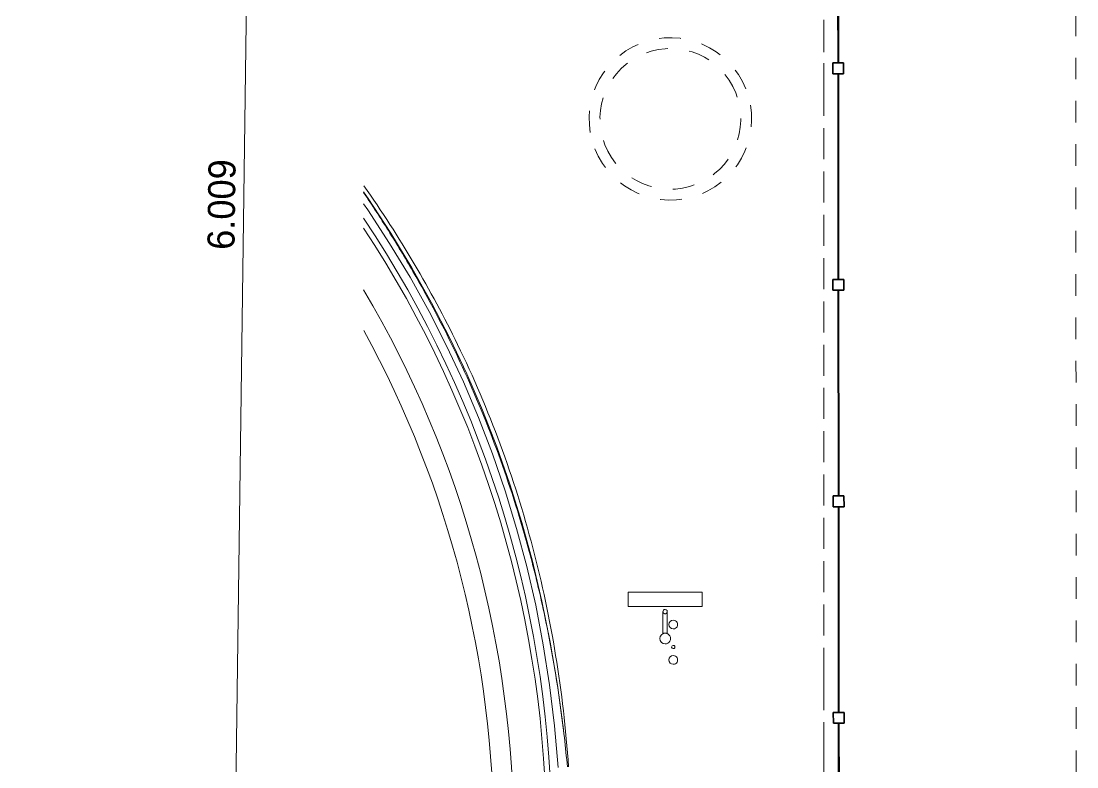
# Model space of a CAD drawing. Header units: metres. Extents: x 0.7 to 94.6, y -58.8 to 13.6.
# Drawn here: x 0.693 to 5.566, y -50.507 to -47.062 of the extents above; entities that cross this region are included whole.
import ezdxf

# ---------------------------------------------------------------- set-up
doc = ezdxf.new("R2010")
doc.units = ezdxf.units.M
doc.linetypes.add('Hidden', pattern=[0.007144, 0.004763, -0.002381])
for name, color, linetype, lineweight in [('A-ANNO-DIMS', 7, 'Continuous', 9), ('A-ANNO-DIMS-50', 7, 'Continuous', 9), ('A-GLAZ-CWMG', 7, 'Continuous', 18), ('A-MASS', 7, 'Continuous', 18), ('C-TOPO', 7, 'Continuous', 18), ('P-SANR-FIXT', 7, 'Continuous', 18)]:
    doc.layers.add(name, color=color, linetype=linetype, lineweight=lineweight)
doc.styles.add('Century Gothic', font='GOTHIC.TTF', dxfattribs={"height": 0.125})
doc.dimstyles.new('C_G_2_5mm', dxfattribs={"dimscale": 0.3048, "dimtxt": 0.130521, "dimasz": 0.246063, "dimexe": 0.492126, "dimexo": 0.328084, "dimgap": 0.016404, "dimtad": 1, "dimdec": 3, "dimrnd": 0.001, "dimzin": 0, "dimdsep": 46, "dimtxsty": 'Century Gothic', "dimblk1": 'OBLIQUE', "dimblk2": 'OBLIQUE', "dimsah": 1, "dimcen": 0.09, "dimdle": 0.492126, "dimazin": 2, "dimtfac": 1, "dimtdec": 4, "dimtix": 1, "dimtmove": 0, "dimatfit": 3, "dimfxl": 1, "dimtvp": 1, "dimtolj": 1, "dimtzin": 0, "dimarcsym": 2})

# ---------------------------------------------------------------- blocks, each defined once
blk = doc.blocks.new('M_Camara Circular - D_750 mm-361375-PLANTA TERRAZAS EXISTENTE -Actualización - Zona 02-NAUX01')
at = {"layer": 'P-SANR-FIXT', "color": 254, "linetype": 'Hidden', "true_color": 0xcccccc}
for radius, start, end in [(0.375, 360, 180), (0.325, 360, 180), (0.375, 180, 360), (0.325, 180, 360)]:
    blk.add_arc((0, 0), radius, start, end, dxfattribs=at)
blk = doc.blocks.new('YADRAN_LASQUEMAS_ARQ_MO_000_SITIO_rvt-1-PLANTA TERRAZAS EXISTENTE -Actualización - Zona 02-NAUX01')
at = {"layer": 'C-TOPO', "color": 254, "linetype": 'Hidden', "true_color": 0xcccccc}
for p, q in [((5.5656, -56.5313), (5.5555, -37.2364)), ((4.3969, -45.3054), (4.397, -47.357)), ((4.397, -47.357), (4.3969, -45.3054)), ((4.397, -47.357), (4.3971, -50.1003)), ((4.3971, -50.1003), (4.397, -47.357)), ((4.3971, -50.1003), (4.3971, -50.4454)), ((4.3971, -50.4454), (4.3971, -50.1003)), ((4.3971, -50.4454), (4.3972, -53.716)), ((4.3972, -53.716), (4.3971, -50.4454))]:
    blk.add_line(p, q, dxfattribs=at)
at = {"layer": 'P-SANR-FIXT', "color": 254, "linetype": 'Hidden', "lineweight": 18, "true_color": 0xcccccc, "rotation": 21.59000000000035}
blk.add_blockref('M_Camara Circular - D_750 mm-361375-PLANTA TERRAZAS EXISTENTE -Actualización - Zona 02-NAUX01', (3.6894, -47.5139), dxfattribs=at)
blk = doc.blocks.new('M_Estanque-Terraza - M_Estanque-Terraza-V1-PLANTA TERRAZAS EXISTENTE -Actualización - Zona 02-NAUX01')
at = {"layer": 'P-SANR-FIXT'}
for radius, start, end in [(5.1516, 252.9865, 320.5213), (5.1266, 253.4245, 320.1012), (4.9755, 256.173, 317.3525), (4.8832, 258.0448, 315.4452)]:
    blk.add_arc((0, 0), radius, start, end, dxfattribs=at)
blk = doc.blocks.new('Circular Mullion - 5mm-V2-PLANTA TERRAZAS EXISTENTE -Actualización - Zona 02-NAUX01')
at = {"layer": 'A-GLAZ-CWMG'}
for p, q in [((4.4682, -55.3058), (4.469, -56.2558)), ((4.4715, -56.2558), (4.4707, -55.3058)), ((4.4707, -55.3058), (4.4715, -56.2558)), ((4.474, -56.2558), (4.4732, -55.3058))]:
    blk.add_line(p, q, dxfattribs=at)
blk = doc.blocks.new('Circular Mullion - 5mm-2145302-PLANTA TERRAZAS EXISTENTE -Actualización - Zona 02-NAUX01')
at = {"layer": 'A-GLAZ-CWMG'}
for p, q in [((4.4609, -46.4971), (4.4615, -47.2558)), ((4.464, -47.2558), (4.4634, -46.4971)), ((4.4634, -46.4971), (4.464, -47.2558)), ((4.4665, -47.2558), (4.4659, -46.4971))]:
    blk.add_line(p, q, dxfattribs=at)
blk = doc.blocks.new('Rectangular Mullion - 50 x 50 mm-2127250-PLANTA TERRAZAS EXISTENTE -Actualización - Zona 02-NAUX01')
at = {"layer": 'A-GLAZ-CWMG', "lineweight": 35}
for p, q in [((-0.025, 0.025), (0.025, 0.025)), ((-0.025, -0.025), (-0.025, 0.025)), ((0.025, 0.025), (0.025, -0.025)), ((0.025, -0.025), (-0.025, -0.025))]:
    blk.add_line(p, q, dxfattribs=at)
blk = doc.blocks.new('M_Tuberia Control-01 - M_Tuberia Control-01-2159111-PLANTA TERRAZAS EXISTENTE -Actualización - Zona 02-NAUX01')
at = {"layer": 'P-SANR-FIXT'}
for p, q in [((0.1475, 0.1709), (0.2138, 0.1709)), ((0.1475, 0.1709), (0.1475, -0.1709)), ((0.2138, -0.1709), (0.2138, 0.1709)), ((0.1244, 0.01), (0.0229, 0.01)), ((0.0229, -0.01), (0.1244, -0.01)), ((0.2138, -0.1709), (0.1475, -0.1709))]:
    blk.add_line(p, q, dxfattribs=at)
for centre, radius, start, end in [((0, 0), 0.025, 360, 180), ((0, 0), 0.025, 180, 360), ((0.1244, 0), 0.01, 360, 180), ((0.1244, 0), 0.01, 180, 360), ((-0.099, -0.0375), 0.02, 0, 180), ((-0.099, -0.0375), 0.02, 180, 360), ((-0.0394, -0.0375), 0.0075, 0, 180), ((-0.0394, -0.0375), 0.0075, 180, 360), ((0.0646, -0.0375), 0.02, 360, 180), ((0.0646, -0.0375), 0.02, 180, 360)]:
    blk.add_arc(centre, radius, start, end, dxfattribs=at)
for points, knots in [([(0.025, 0), (0.025, 0.0008), (0.0249, 0.0023), (0.0245, 0.0051), (0.0239, 0.0073), (0.0234, 0.0088), (0.0232, 0.0094), (0.023, 0.0097), (0.0229, 0.0099), (0.0229, 0.01), (0.0229, 0.01)], [0, 0, 0, 0, 0.142857, 0.285714, 0.571429, 0.678571, 0.785714, 0.839286, 0.892857, 1, 1, 1, 1]), ([(0.1144, 0), (0.1144, 0.0005), (0.1144, 0.0011), (0.1146, 0.002), (0.1147, 0.0027), (0.1149, 0.0033), (0.1151, 0.0039), (0.1154, 0.0045), (0.1157, 0.005), (0.116, 0.0055), (0.1164, 0.006), (0.1167, 0.0065), (0.1171, 0.0069), (0.1175, 0.0073), (0.118, 0.0078), (0.1186, 0.0082), (0.1192, 0.0086), (0.1198, 0.0089), (0.1209, 0.0094), (0.1224, 0.0099), (0.1237, 0.01), (0.1244, 0.01)], [0, 0, 0, 0, 0.071429, 0.107143, 0.142857, 0.178571, 0.214286, 0.25, 0.285714, 0.321429, 0.357143, 0.392857, 0.428571, 0.464286, 0.5, 0.571429, 0.607143, 0.642857, 0.714286, 0.857143, 1, 1, 1, 1]), ([(0.1244, -0.01), (0.1237, -0.01), (0.1224, -0.0099), (0.1209, -0.0094), (0.1198, -0.0089), (0.1192, -0.0086), (0.1188, -0.0083), (0.1183, -0.008), (0.1179, -0.0076), (0.1175, -0.0073), (0.1171, -0.0069), (0.1167, -0.0065), (0.1164, -0.006), (0.116, -0.0055), (0.1157, -0.005), (0.1154, -0.0045), (0.1151, -0.0039), (0.1149, -0.0033), (0.1147, -0.0027), (0.1146, -0.002), (0.1144, -0.0011), (0.1144, -0.0005), (0.1144, 0)], [0, 0, 0, 0, 0.142857, 0.285714, 0.357143, 0.392857, 0.428571, 0.464286, 0.5, 0.535714, 0.571429, 0.607143, 0.642857, 0.678571, 0.714286, 0.75, 0.785714, 0.821429, 0.857143, 0.892857, 0.928571, 1, 1, 1, 1]), ([(0.0229, -0.01), (0.0229, -0.01), (0.023, -0.0098), (0.0234, -0.0088), (0.0242, -0.0067), (0.0248, -0.0034), (0.025, -0.0012), (0.025, 0)], [0, 0, 0, 0, 0.142857, 0.285714, 0.571429, 0.785714, 1, 1, 1, 1])]:
    blk.add_open_spline(points, degree=3, knots=knots, dxfattribs=at)
blk = doc.blocks.new('DIMBLOCK2-PLANTA TERRAZAS EXISTENTE -Actualización - Zona 02-NAUX01')
at = {"layer": 'A-ANNO-DIMS-50', "lineweight": 35}
for p, q in [((1.7603, -44.8971), (1.7233, -44.8591)), ((1.7603, -44.8971), (1.7973, -44.9351)), ((1.6804, -50.9059), (1.6434, -50.8679)), ((1.6804, -50.9059), (1.7174, -50.9439))]:
    blk.add_line(p, q, dxfattribs=at)
at = {"layer": 'A-ANNO-DIMS-50'}
for p, q in [((1.7603, -44.8971), (1.6103, -44.8951)), ((1.7603, -44.8971), (1.6804, -50.9059)), ((1.7603, -44.8971), (3.548, -44.9209)), ((1.6804, -50.9059), (1.5305, -50.9039)), ((1.6804, -50.9059), (3.548, -50.9308))]:
    blk.add_line(p, q, dxfattribs=at)
at = {"layer": 'A-ANNO-DIMS-50', "color": 0, "insert": (1.5523, -48.1179), "char_height": 0.125, "width": 0.52457, "attachment_point": 1, "rotation": 89.2383, "line_spacing_factor": 0.984502, "style": 'Century Gothic'}
blk.add_mtext('6.009', dxfattribs=at)
blk = doc.blocks.new('_Oblique')
at = {"color": 0, "linetype": 'ByBlock', "lineweight": -2}
blk.add_line((-0.5, -0.5), (0.5, 0.5), dxfattribs=at)

msp = doc.modelspace()

# ---------------------------------------------------------------- linework, layer by layer
at = {"layer": 'A-MASS', "color": 253, "true_color": 0xaaaaaa, "flags": 128}
for points in [[(3.1974, -50.3494), (3.1682, -50.1304), (3.1349, -49.9314), (3.0966, -49.7414), (3.0528, -49.5573), (3.0035, -49.3777), (2.9486, -49.2018), (2.888, -49.0291), (2.8216, -48.8592), (2.7493, -48.6919), (2.6711, -48.5268), (2.5868, -48.3637), (2.4961, -48.2022), (2.3987, -48.0417), (2.2941, -47.8813), (2.2732, -47.8514)], [(3.1714, -50.5104), (3.1546, -50.3179), (3.1316, -50.1289), (3.1026, -49.9433), (3.0676, -49.761), (3.0267, -49.5818), (2.9799, -49.4055), (2.9272, -49.2322), (2.8687, -49.0616), (2.8043, -48.8936), (2.734, -48.7281), (2.6579, -48.565), (2.5757, -48.4041), (2.4876, -48.2455), (2.3933, -48.0891), (2.2929, -47.9346), (2.2732, -47.9064)]]:
    msp.add_lwpolyline(points, dxfattribs=at)
at = {"layer": 'A-MASS', "color": 253, "true_color": 0xaaaaaa}
for points, knots in [([(3.2196, -50.5074), (3.195, -50.1581), (3.085, -49.4836), (2.7563, -48.5942), (2.4403, -48.0588), (2.2745, -47.8227)], [0, 0, 0, 0, 0.3076923, 0.6153846, 0.8741328, 0.8741328, 0.8741328, 0.8741328]), ([(3.2141, -50.5077), (3.2056, -50.4166), (3.1901, -50.2801), (3.1634, -50.0989), (3.1325, -49.9185), (3.086, -49.6943), (3.0032, -49.3752), (2.8823, -49.0099), (2.7103, -48.6051), (2.54, -48.2806), (2.3907, -48.0322), (2.3125, -47.9121), (2.2733, -47.854)], [-1, -1, -1, -1, -0.9166667, -0.875, -0.8333333, -0.75, -0.6666667, -0.5333333, -0.4, -0.2666667, -0.2, -0.1362385, -0.1362385, -0.1362385, -0.1362385])]:
    msp.add_open_spline(points, degree=3, knots=knots, dxfattribs=at)

# ---------------------------------------------------------------- block references
at = {"lineweight": 5}
msp.add_blockref('YADRAN_LASQUEMAS_ARQ_MO_000_SITIO_rvt-1-PLANTA TERRAZAS EXISTENTE -Actualización - Zona 02-NAUX01', (0, 0), dxfattribs=at)
at = {"layer": 'A-GLAZ-CWMG'}
for name, p in [('Circular Mullion - 5mm-2145302-PLANTA TERRAZAS EXISTENTE -Actualización - Zona 02-NAUX01', (0, 0)), ('Circular Mullion - 5mm-V2-PLANTA TERRAZAS EXISTENTE -Actualización - Zona 02-NAUX01', (-0.0066, 8)), ('Circular Mullion - 5mm-V2-PLANTA TERRAZAS EXISTENTE -Actualización - Zona 02-NAUX01', (-0.0058, 7)), ('Circular Mullion - 5mm-V2-PLANTA TERRAZAS EXISTENTE -Actualización - Zona 02-NAUX01', (-0.005, 6)), ('Circular Mullion - 5mm-V2-PLANTA TERRAZAS EXISTENTE -Actualización - Zona 02-NAUX01', (-0.0041, 5))]:
    msp.add_blockref(name, p, dxfattribs=at)
at = {"layer": 'A-GLAZ-CWMG', "extrusion": (0, 0, -1), "rotation": 89.95267978441845}
for p in [(-4.4641, -47.2808), (-4.4649, -48.2808), (-4.4657, -49.2808), (-4.4665, -50.2808)]:
    msp.add_blockref('Rectangular Mullion - 50 x 50 mm-2127250-PLANTA TERRAZAS EXISTENTE -Actualización - Zona 02-NAUX01', p, dxfattribs=at)
at = {"layer": 'P-SANR-FIXT'}
for name, p, rotation in [('M_Estanque-Terraza - M_Estanque-Terraza-V1-PLANTA TERRAZAS EXISTENTE -Actualización - Zona 02-NAUX01', (-2.0092, -50.8364), 73.24666728622229), ('M_Tuberia Control-01 - M_Tuberia Control-01-2159111-PLANTA TERRAZAS EXISTENTE -Actualización - Zona 02-NAUX01', (3.6653, -49.9143), 89.99999999999886)]:
    msp.add_blockref(name, p, dxfattribs=dict(at, rotation=rotation))

# ---------------------------------------------------------------- dimensions: what is measured, and where the dimension line sits
at = {"layer": 'A-ANNO-DIMS'}
dim = msp.add_linear_dim(base=(1.6804, -50.9059), p1=(3.648, -44.9222), p2=(3.648, -50.9321), angle=89.2383, dimstyle='C_G_2_5mm', override={"dimpost": '<>', "dimfxl": 6.009884}, dxfattribs=at)
dim.commit()
dim.dimension.update_dxf_attribs({"geometry": 'DIMBLOCK2-PLANTA TERRAZAS EXISTENTE -Actualización - Zona 02-NAUX01', "text_midpoint": (1.6497, -47.9006)})

doc.saveas('drawing.dxf')
